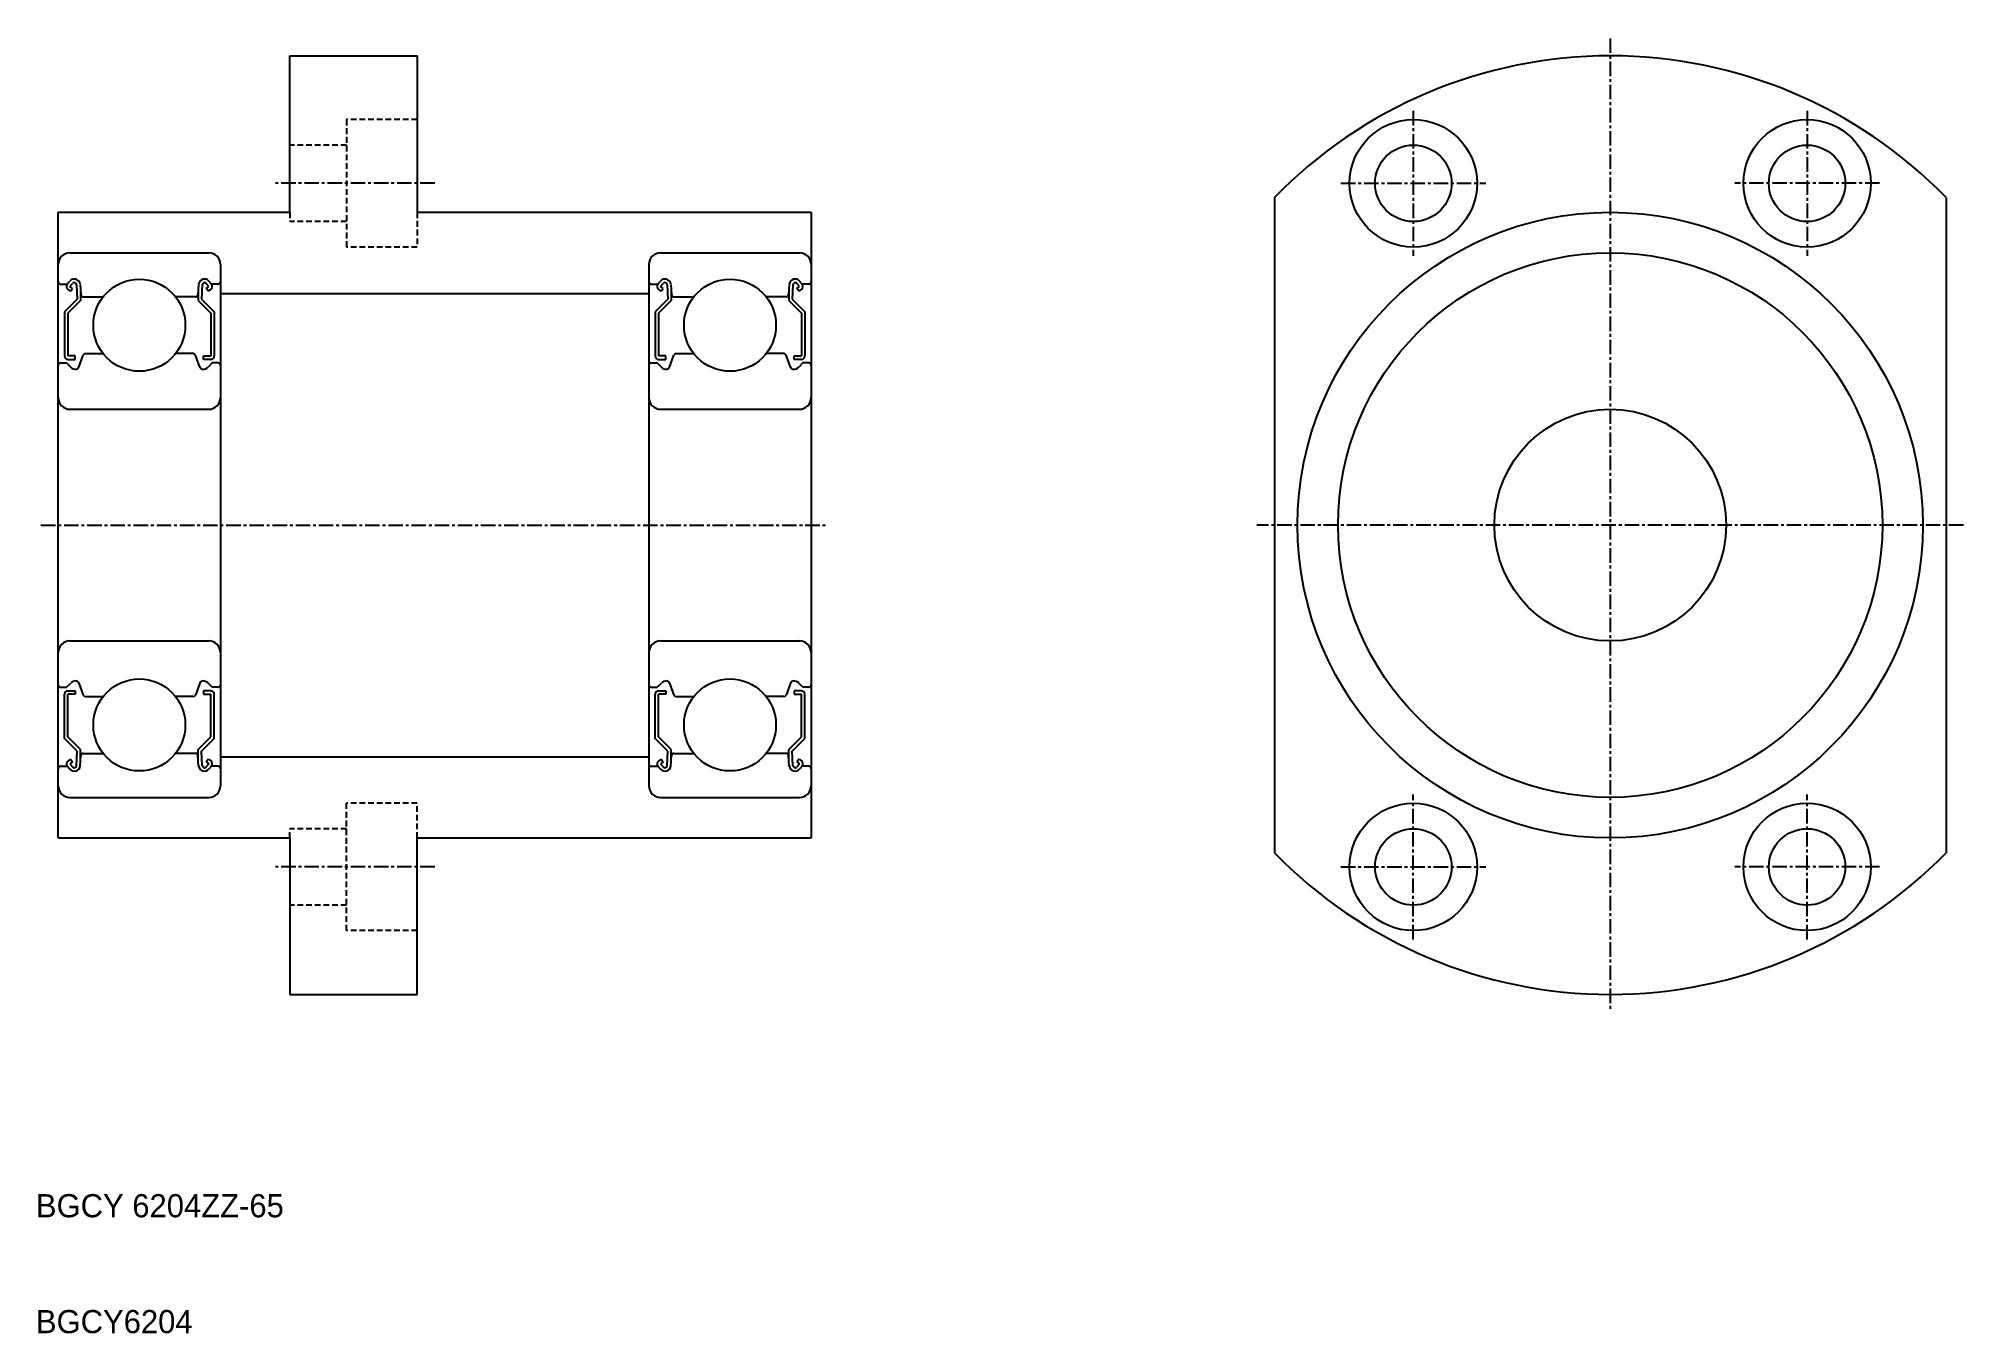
# Model space of a CAD drawing. Extents: x 135 to 302, y 44 to 155.
import ezdxf

# ---------------------------------------------------------------- set-up
doc = ezdxf.new("R2010")
doc.units = 0
doc.linetypes.add('CENTER', pattern=[2, 1.25, -0.25, 0.25, -0.25])
doc.linetypes.add('DASHED', pattern=[0.75, 0.5, -0.25])
doc.layers.get('0').update_dxf_attribs({"linetype": 'CONTINUOUS'})
doc.layers.add('CENTER', color=1, linetype='CENTER')

msp = doc.modelspace()

# ---------------------------------------------------------------- linework, layer by layer
at = {"color": 7, "linetype": 'CONTINUOUS'}
for p, q in [((157.01, 153.85), (168.01, 153.85)), ((157.01, 140.35), (157.01, 153.85)), ((168.01, 153.85), (168.01, 140.35)), ((242.01, 141.62), (242.01, 85.07)), ((300.01, 141.62), (300.01, 85.07)), ((137.01, 86.35), (137.01, 140.35)), ((137.01, 140.35), (157.01, 140.35)), ((168.01, 140.35), (202.01, 140.35)), ((202.01, 140.35), (202.01, 86.35)), ((138.01, 136.85), (150.01, 136.85)), ((189.01, 136.85), (201.01, 136.85)), ((151.01, 135.85), (151.01, 90.85)), ((188.01, 135.85), (188.01, 90.85)), ((137.21, 134.15), (137.79, 134.15)), ((137.79, 134.15), (138.02, 134.41)), ((138.06, 133.53), (137.83, 133.72)), ((138.02, 133.95), (138.24, 134.21)), ((138.25, 133.76), (138.02, 133.95)), ((138.06, 133.53), (138.25, 133.76)), ((138.59, 134.09), (138.64, 132.85)), ((138.9, 134.13), (138.97, 133.23)), ((138.94, 133.57), (138.94, 132.73)), ((139.17, 133.05), (140.89, 133.05)), ((148.86, 133.05), (147.14, 133.05)), ((149.13, 134.13), (149.05, 133.23)), ((149.08, 133.57), (149.08, 132.73)), ((149.44, 134.09), (149.38, 132.85)), ((149.78, 133.76), (150, 133.95)), ((149.97, 133.53), (149.78, 133.76)), ((150, 133.95), (149.79, 134.21)), ((149.97, 133.53), (150.2, 133.72)), ((150.23, 134.15), (150.01, 134.41)), ((150.81, 134.15), (150.23, 134.15)), ((151.01, 133.35), (188.01, 133.35)), ((188.21, 134.15), (188.79, 134.15)), ((188.79, 134.15), (189.02, 134.41)), ((189.06, 133.53), (188.83, 133.72)), ((189.02, 133.95), (189.24, 134.21)), ((189.25, 133.76), (189.02, 133.95)), ((189.06, 133.53), (189.25, 133.76)), ((189.59, 134.09), (189.64, 132.85)), ((189.9, 134.13), (189.97, 133.23)), ((189.94, 133.57), (189.94, 132.73)), ((190.17, 133.05), (191.89, 133.05)), ((199.86, 133.05), (198.14, 133.05)), ((200.13, 134.13), (200.05, 133.23)), ((200.08, 133.57), (200.08, 132.73)), ((200.44, 134.09), (200.38, 132.85)), ((200.78, 133.76), (201, 133.95)), ((200.97, 133.53), (200.78, 133.76)), ((201, 133.95), (200.79, 134.21)), ((200.97, 133.53), (201.2, 133.72)), ((201.23, 134.15), (201.01, 134.41)), ((201.81, 134.15), (201.23, 134.15)), ((138.64, 132.85), (137.54, 131.75)), ((137.54, 131.75), (137.54, 127.95)), ((138.94, 132.73), (137.84, 131.63)), ((137.84, 131.63), (137.84, 127.95)), ((149.08, 132.73), (150.18, 131.63)), ((149.38, 132.85), (150.48, 131.75)), ((150.18, 131.63), (150.18, 127.95)), ((150.48, 131.75), (150.48, 127.95)), ((189.64, 132.85), (188.54, 131.75)), ((188.54, 131.75), (188.54, 127.95)), ((189.94, 132.73), (188.84, 131.63)), ((188.84, 131.63), (188.84, 127.95)), ((200.08, 132.73), (201.18, 131.63)), ((200.38, 132.85), (201.48, 131.75)), ((201.18, 131.63), (201.18, 127.95)), ((201.48, 131.75), (201.48, 127.95)), ((138.8, 126.99), (139.17, 128.01)), ((139.36, 128.15), (140.89, 128.15)), ((148.67, 128.15), (147.14, 128.15)), ((149.23, 126.99), (148.86, 128.01)), ((189.8, 126.99), (190.17, 128.01)), ((190.36, 128.15), (191.89, 128.15)), ((199.67, 128.15), (198.14, 128.15)), ((200.23, 126.99), (199.86, 128.01)), ((137.21, 127.35), (137.71, 127.35)), ((137.71, 127.35), (138.09, 126.97)), ((138.46, 127.95), (137.84, 127.95)), ((137.84, 127.65), (138.46, 127.65)), ((138.46, 127.65), (138.46, 127.95)), ((149.56, 127.95), (150.18, 127.95)), ((149.56, 127.65), (149.56, 127.95)), ((150.18, 127.65), (149.56, 127.65)), ((150.31, 127.35), (149.94, 126.97)), ((150.81, 127.35), (150.31, 127.35)), ((188.21, 127.35), (188.71, 127.35)), ((188.71, 127.35), (189.09, 126.97)), ((189.46, 127.95), (188.84, 127.95)), ((188.84, 127.65), (189.46, 127.65)), ((189.46, 127.65), (189.46, 127.95)), ((200.56, 127.95), (201.18, 127.95)), ((200.56, 127.65), (200.56, 127.95)), ((201.18, 127.65), (200.56, 127.65)), ((201.31, 127.35), (200.94, 126.97)), ((201.81, 127.35), (201.31, 127.35)), ((138.01, 123.35), (150.01, 123.35)), ((189.01, 123.35), (201.01, 123.35)), ((138.01, 103.35), (150.01, 103.35)), ((189.01, 103.35), (201.01, 103.35)), ((137.21, 99.35), (137.71, 99.35)), ((137.54, 94.94), (137.54, 98.75)), ((137.71, 99.35), (138.09, 99.72)), ((137.84, 99.05), (138.46, 99.05)), ((138.46, 98.75), (137.84, 98.75)), ((137.84, 95.07), (137.84, 98.75)), ((138.46, 99.05), (138.46, 98.75)), ((138.8, 99.7), (139.17, 98.68)), ((139.36, 98.55), (140.89, 98.55)), ((148.67, 98.55), (147.14, 98.55)), ((149.23, 99.7), (148.86, 98.68)), ((149.56, 99.05), (149.56, 98.75)), ((150.18, 99.05), (149.56, 99.05)), ((149.56, 98.75), (150.18, 98.75)), ((150.31, 99.35), (149.94, 99.72)), ((150.18, 95.07), (150.18, 98.75)), ((150.81, 99.35), (150.31, 99.35)), ((150.48, 94.94), (150.48, 98.75)), ((188.21, 99.35), (188.71, 99.35)), ((188.54, 94.94), (188.54, 98.75)), ((188.71, 99.35), (189.09, 99.72)), ((188.84, 99.05), (189.46, 99.05)), ((189.46, 98.75), (188.84, 98.75)), ((188.84, 95.07), (188.84, 98.75)), ((189.46, 99.05), (189.46, 98.75)), ((189.8, 99.7), (190.17, 98.68)), ((190.36, 98.55), (191.89, 98.55)), ((199.67, 98.55), (198.14, 98.55)), ((200.23, 99.7), (199.86, 98.68)), ((200.56, 99.05), (200.56, 98.75)), ((201.18, 99.05), (200.56, 99.05)), ((200.56, 98.75), (201.18, 98.75)), ((201.31, 99.35), (200.94, 99.72)), ((201.18, 95.07), (201.18, 98.75)), ((201.81, 99.35), (201.31, 99.35)), ((201.48, 94.94), (201.48, 98.75)), ((138.64, 93.84), (137.54, 94.94)), ((138.94, 93.97), (137.84, 95.07)), ((149.08, 93.97), (150.18, 95.07)), ((149.38, 93.84), (150.48, 94.94)), ((189.64, 93.84), (188.54, 94.94)), ((189.94, 93.97), (188.84, 95.07)), ((200.08, 93.97), (201.18, 95.07)), ((200.38, 93.84), (201.48, 94.94)), ((138.06, 93.16), (137.83, 92.97)), ((138.06, 93.16), (138.25, 92.93)), ((138.59, 92.6), (138.64, 93.84)), ((138.9, 92.56), (138.97, 93.46)), ((138.94, 93.12), (138.94, 93.97)), ((139.17, 93.65), (140.89, 93.65)), ((148.86, 93.65), (147.14, 93.65)), ((149.13, 92.56), (149.05, 93.46)), ((149.08, 93.12), (149.08, 93.97)), ((149.44, 92.6), (149.38, 93.84)), ((149.97, 93.16), (149.78, 92.93)), ((149.97, 93.16), (150.2, 92.97)), ((151.01, 93.35), (188.01, 93.35)), ((189.06, 93.16), (188.83, 92.97)), ((189.06, 93.16), (189.25, 92.93)), ((189.59, 92.6), (189.64, 93.84)), ((189.9, 92.56), (189.97, 93.46)), ((189.94, 93.12), (189.94, 93.97)), ((190.17, 93.65), (191.89, 93.65)), ((199.86, 93.65), (198.14, 93.65)), ((200.13, 92.56), (200.05, 93.46)), ((200.08, 93.12), (200.08, 93.97)), ((200.44, 92.6), (200.38, 93.84)), ((200.97, 93.16), (200.78, 92.93)), ((200.97, 93.16), (201.2, 92.97)), ((137.21, 92.55), (137.79, 92.55)), ((137.79, 92.55), (138.02, 92.28)), ((138.25, 92.93), (138.02, 92.74)), ((138.02, 92.74), (138.24, 92.48)), ((149.78, 92.93), (150, 92.74)), ((150, 92.74), (149.79, 92.48)), ((150.23, 92.55), (150.01, 92.28)), ((150.81, 92.55), (150.23, 92.55)), ((188.21, 92.55), (188.79, 92.55)), ((188.79, 92.55), (189.02, 92.28)), ((189.25, 92.93), (189.02, 92.74)), ((189.02, 92.74), (189.24, 92.48)), ((200.78, 92.93), (201, 92.74)), ((201, 92.74), (200.79, 92.48)), ((201.23, 92.55), (201.01, 92.28)), ((201.81, 92.55), (201.23, 92.55)), ((138.01, 89.85), (150.01, 89.85)), ((189.01, 89.85), (201.01, 89.85)), ((137.01, 86.35), (157.01, 86.35)), ((157.01, 86.35), (157.01, 72.85)), ((168.01, 72.85), (168.01, 86.35)), ((168.01, 86.35), (202.01, 86.35)), ((157.01, 72.85), (168.01, 72.85))]:
    msp.add_line(p, q, dxfattribs=at)
at = {"color": 3, "linetype": 'DASHED'}
for p, q in [((168.01, 148.35), (161.91, 148.35)), ((161.91, 148.35), (161.91, 137.35)), ((161.91, 146.15), (157.01, 146.15)), ((157.01, 140.35), (157.01, 139.55)), ((168.01, 140.35), (168.01, 137.35)), ((161.91, 139.55), (157.01, 139.55)), ((168.01, 137.35), (161.91, 137.35)), ((161.91, 78.35), (161.91, 89.35)), ((168.01, 89.35), (161.91, 89.35)), ((168.01, 86.35), (168.01, 89.35)), ((157.01, 86.35), (157.01, 87.15)), ((161.91, 87.15), (157.01, 87.15)), ((161.91, 80.55), (157.01, 80.55)), ((168.01, 78.35), (161.91, 78.35))]:
    msp.add_line(p, q, dxfattribs=at)
at = {"color": 7, "linetype": 'CONTINUOUS'}
for centre, radius in [((254.01, 142.85), 5.5), ((288.01, 142.85), 5.5), ((254.01, 142.85), 3.3), ((288.01, 142.85), 3.3), ((271.01, 113.35), 27), ((271.01, 113.35), 23.5), ((144.01, 130.6), 3.97), ((195.01, 130.6), 3.97), ((271.01, 113.35), 10), ((144.01, 96.1), 3.97), ((195.01, 96.1), 3.97), ((254.01, 83.85), 5.5), ((288.01, 83.85), 5.5), ((254.01, 83.85), 3.3), ((288.01, 83.85), 3.3)]:
    msp.add_circle(centre, radius, dxfattribs=at)
for centre, radius, start, end in [((271.01, 113.35), 40.5, 44.2707, 135.7293), ((138.01, 135.85), 1, 90, 180), ((150.01, 135.85), 1, 0, 90), ((189.01, 135.85), 1, 90, 180), ((201.01, 135.85), 1, 0, 90), ((137.21, 134.35), 0.2, 180, 270), ((138.02, 133.95), 0.3, 139.9098, 229.9963), ((138.4, 134.09), 0.5, 4.987, 139.9098), ((138.39, 134.08), 0.2, 2.3754, 139.9922), ((139.17, 133.25), 0.2, 184.987, 270), ((148.86, 133.25), 0.2, 270, 355.013), ((149.63, 134.09), 0.5, 40.0902, 175.013), ((149.64, 134.08), 0.2, 40.0078, 177.6246), ((150.01, 133.95), 0.3, 310.0037, 40.0902), ((150.81, 134.35), 0.2, 270, 0), ((188.21, 134.35), 0.2, 180, 270), ((189.02, 133.95), 0.3, 139.9098, 229.9963), ((189.4, 134.09), 0.5, 4.987, 139.9098), ((189.39, 134.08), 0.2, 2.3754, 139.9922), ((190.17, 133.25), 0.2, 184.987, 270), ((199.86, 133.25), 0.2, 270, 355.013), ((200.63, 134.09), 0.5, 40.0902, 175.013), ((200.64, 134.08), 0.2, 40.0078, 177.6246), ((201.01, 133.95), 0.3, 310.0037, 40.0902), ((201.81, 134.35), 0.2, 270, 0), ((139.36, 127.95), 0.2, 90, 160.0299), ((148.67, 127.95), 0.2, 19.9701, 90), ((190.36, 127.95), 0.2, 90, 160.0299), ((199.67, 127.95), 0.2, 19.9701, 90), ((137.21, 127.15), 0.2, 90, 180), ((137.84, 127.95), 0.3, 180, 270), ((138.51, 127.4), 0.6, 225, 272.8048), ((138.51, 127.1), 0.3, 265.5374, 340.0299), ((149.51, 127.1), 0.3, 199.9701, 274.4626), ((149.52, 127.4), 0.6, 267.1952, 315), ((150.18, 127.95), 0.3, 270, 0), ((150.81, 127.15), 0.2, 0, 90), ((188.21, 127.15), 0.2, 90, 180), ((188.84, 127.95), 0.3, 180, 270), ((189.51, 127.4), 0.6, 225, 272.8048), ((189.51, 127.1), 0.3, 265.5374, 340.0299), ((200.51, 127.1), 0.3, 199.9701, 274.4626), ((200.52, 127.4), 0.6, 267.1952, 315), ((201.18, 127.95), 0.3, 270, 0), ((201.81, 127.15), 0.2, 0, 90), ((138.01, 124.35), 1, 180, 270), ((150.01, 124.35), 1, 270, 0), ((189.01, 124.35), 1, 180, 270), ((201.01, 124.35), 1, 270, 0), ((138.01, 102.35), 1, 90, 180), ((150.01, 102.35), 1, 0, 90), ((189.01, 102.35), 1, 90, 180), ((201.01, 102.35), 1, 0, 90), ((138.51, 99.3), 0.6, 87.1952, 135), ((138.51, 99.6), 0.3, 19.9701, 94.4626), ((149.51, 99.6), 0.3, 85.5374, 160.0299), ((149.52, 99.3), 0.6, 45, 92.8048), ((189.51, 99.3), 0.6, 87.1952, 135), ((189.51, 99.6), 0.3, 19.9701, 94.4626), ((200.51, 99.6), 0.3, 85.5374, 160.0299), ((200.52, 99.3), 0.6, 45, 92.8048), ((137.21, 99.55), 0.2, 180, 270), ((137.84, 98.75), 0.3, 90, 180), ((139.36, 98.75), 0.2, 199.9701, 270), ((148.67, 98.75), 0.2, 270, 340.0299), ((150.18, 98.75), 0.3, 0, 90), ((150.81, 99.55), 0.2, 270, 0), ((188.21, 99.55), 0.2, 180, 270), ((188.84, 98.75), 0.3, 90, 180), ((190.36, 98.75), 0.2, 199.9701, 270), ((199.67, 98.75), 0.2, 270, 340.0299), ((201.18, 98.75), 0.3, 0, 90), ((201.81, 99.55), 0.2, 270, 0), ((139.17, 93.45), 0.2, 90, 175.013), ((148.86, 93.45), 0.2, 4.987, 90), ((190.17, 93.45), 0.2, 90, 175.013), ((199.86, 93.45), 0.2, 4.987, 90), ((137.21, 92.35), 0.2, 90, 180), ((138.02, 92.74), 0.3, 130.0037, 220.0902), ((138.4, 92.61), 0.5, 220.0902, 355.013), ((138.39, 92.61), 0.2, 220.0078, 357.6246), ((149.63, 92.61), 0.5, 184.987, 319.9098), ((149.64, 92.61), 0.2, 182.3754, 319.9922), ((150.01, 92.74), 0.3, 319.9098, 49.9963), ((150.81, 92.35), 0.2, 0, 90), ((188.21, 92.35), 0.2, 90, 180), ((189.02, 92.74), 0.3, 130.0037, 220.0902), ((189.4, 92.61), 0.5, 220.0902, 355.013), ((189.39, 92.61), 0.2, 220.0078, 357.6246), ((200.63, 92.61), 0.5, 184.987, 319.9098), ((200.64, 92.61), 0.2, 182.3754, 319.9922), ((201.01, 92.74), 0.3, 319.9098, 49.9963), ((201.81, 92.35), 0.2, 0, 90), ((138.01, 90.85), 1, 180, 270), ((150.01, 90.85), 1, 270, 0), ((189.01, 90.85), 1, 180, 270), ((201.01, 90.85), 1, 270, 0), ((271.01, 113.35), 40.5, 224.2707, 315.7293)]:
    msp.add_arc(centre, radius, start, end, dxfattribs=at)
at = {"layer": 'CENTER', "color": 1, "linetype": 'CENTER'}
for p, q in [((271.01, 155.35), (271.01, 71.35)), ((254.01, 149.1), (254.01, 136.6)), ((288.01, 149.1), (288.01, 136.6)), ((169.51, 142.85), (155.51, 142.85)), ((247.76, 142.85), (260.26, 142.85)), ((294.26, 142.85), (281.76, 142.85)), ((135.51, 113.35), (203.51, 113.35)), ((301.51, 113.35), (240.51, 113.35)), ((254.01, 77.6), (254.01, 90.1)), ((288.01, 77.6), (288.01, 90.1)), ((169.51, 83.85), (155.51, 83.85)), ((247.76, 83.85), (260.26, 83.85)), ((294.26, 83.85), (281.76, 83.85))]:
    msp.add_line(p, q, dxfattribs=at)

# ---------------------------------------------------------------- texts
at = {"color": 7, "linetype": 'CONTINUOUS'}
for s, p in [('BGCY 6204ZZ-65', (135.08, 53.61)), ('BGCY6204', (135.08, 43.61))]:
    msp.add_text(s, height=2, dxfattribs=at).set_placement(p)

doc.saveas('drawing.dxf')
